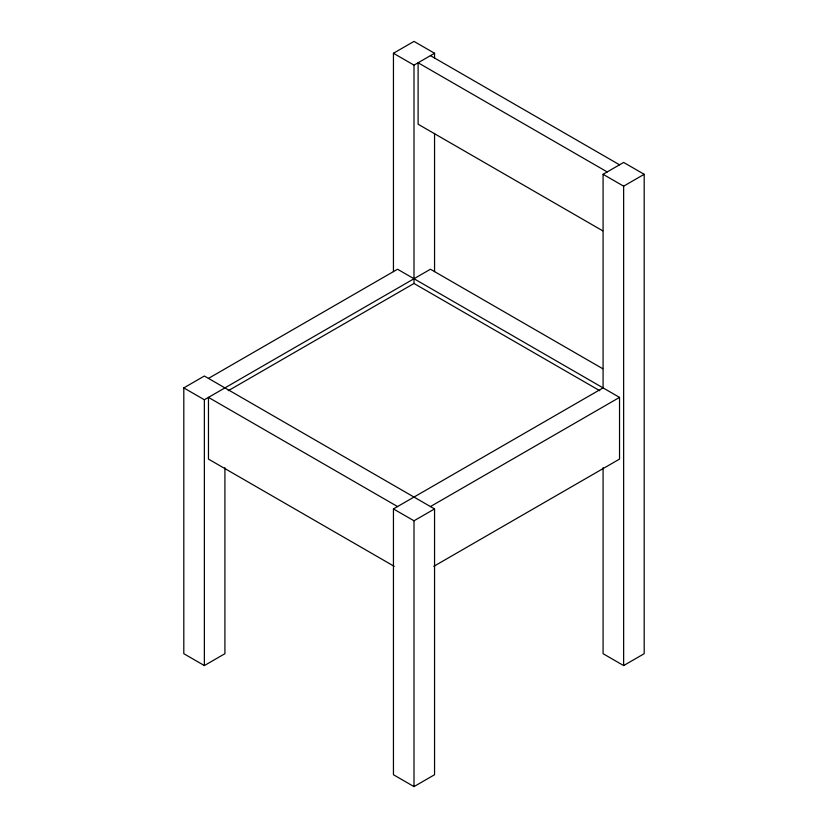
<?xml version="1.0" encoding="UTF-8"?>
<svg xmlns="http://www.w3.org/2000/svg" width="828" height="828" viewBox="0 0 828 828"><rect width="100%" height="100%" fill="white"/><g stroke="black" fill="none" stroke-linecap="round" stroke-linejoin="round"><path stroke-width="1.24" d="M393.445 271.646L393.445 53.261L414 41.4L434.555 53.261L434.555 58.436M393.445 53.261L414 65.133L434.555 53.261M224.916 467.685L224.916 653.696L204.361 665.567L183.806 653.696L183.806 387.897L204.361 376.026L434.555 508.93L434.555 774.739L414 786.6L393.445 774.739L393.445 508.93L603.084 387.897L603.084 174.304L623.639 162.433L644.194 174.304L644.194 653.696L623.639 665.567L603.084 653.696L603.084 467.685M208.47 378.406L397.554 269.235L619.53 397.388L619.53 459.095L433.8 566.321M183.806 387.897L204.361 399.758L430.446 269.235L602.743 368.708M228.269 390.702L414 283.476L599.731 390.702M603.084 174.304L623.639 186.165L644.194 174.304M430.446 506.56L619.53 397.388M393.445 508.93L414 520.791L434.555 508.93M430.446 55.642L619.53 164.803M607.193 171.924L418.109 62.762L418.109 124.231L602.722 230.815M397.554 506.56L208.47 397.388L208.47 459.095L394.2 566.321M623.639 186.165L623.639 665.567M434.555 133.38L434.555 271.646M414 65.133L414 283.476M414 520.791L414 786.6M204.361 399.758L204.361 665.567"/></g></svg>
